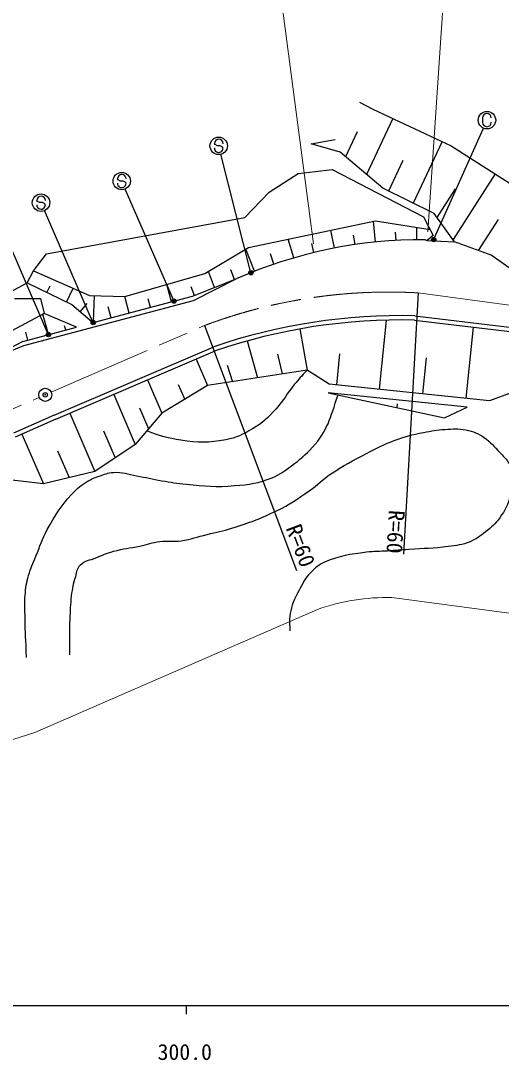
# Model space of a CAD drawing. Units: millimetres, scale not verified. Extents: x 40000 to 680000, y 20000 to 380000.
# Drawn here: x 349026 to 404153, y 198715 to 317850 of the extents above; entities that cross this region are included whole.
import ezdxf
from ezdxf.enums import TextEntityAlignment as Align

# ---------------------------------------------------------------- set-up
doc = ezdxf.new("R2010")
doc.units = ezdxf.units.MM
doc.header["$LTSCALE"] = 1000
doc.header["$PDMODE"] = 32
doc.header["$PDSIZE"] = 500
doc.linetypes.add('CHAIN', pattern=[18.5, 12, -1.5, 3.5, -1.5])
for name, color, linetype, lineweight in [('M-BGD', 7, 'Continuous', 25), ('M-BMK', 2, 'CHAIN', 13), ('M-BMK-SRVR', 3, 'Continuous', 25), ('M-STR-HTXT', 7, 'Continuous', 13), ('M-STR-STRC', 7, 'Continuous', 25), ('M-TTL-BAND', 7, 'Continuous', 25)]:
    doc.layers.add(name, color=color, linetype=linetype, lineweight=lineweight)
doc.styles.add('ＭＳ ゴシック', font='')
doc.styles.get('ＭＳ ゴシック').set_extended_font_data('MS Gothic')

msp = doc.modelspace()

# ---------------------------------------------------------------- linework, layer by layer
at = {"layer": 'M-BGD'}
for p, q in [((387906, 308540), (389409, 307731)), ((389409, 307731), (398424, 303512)), ((391710, 306654), (388704, 300232)), ((387624, 305107), (386296, 302270)), ((382330, 303744), (385103, 304235)), ((397362, 304009), (394052, 296936)), ((385681, 302790), (382330, 303744)), ((390564, 298658), (385681, 302790)), ((398424, 303512), (408999, 296751)), ((392864, 301839), (391223, 298333)), ((377538, 298200), (380849, 300360)), ((380849, 300360), (384737, 300791)), ((384737, 300791), (395247, 295392)), ((403440, 300305), (398625, 292773)), ((374730, 295320), (377538, 298200)), ((396440, 295756), (390564, 298658)), ((398861, 298604), (396761, 295318)), ((398804, 292529), (396440, 295756)), ((351982, 291145), (374730, 295320)), ((375172, 291873), (389710, 294916)), ((389746, 292488), (389503, 294873)), ((389710, 294916), (395987, 293913)), ((395247, 295392), (396327, 293233)), ((403793, 295076), (401522, 291524)), ((385008, 291789), (384609, 293848)), ((387375, 292193), (387216, 293277)), ((392090, 292674), (392037, 293613)), ((394469, 292756), (394452, 294158)), ((396327, 293233), (395656, 292660)), ((380340, 290663), (379714, 292824)), ((382658, 291278), (382410, 292307)), ((395435, 292759), (395656, 292660)), ((395656, 292660), (398804, 292529)), ((402986, 290983), (398804, 292529)), ((350470, 289201), (351982, 291145)), ((370143, 288872), (375172, 291873)), ((375838, 289137), (374848, 291679)), ((378067, 289949), (377667, 291130)), ((405702, 289058), (402986, 290983)), ((349761, 287832), (350470, 289201)), ((350470, 289201), (356916, 286379)), ((360973, 286252), (370143, 288872)), ((371273, 287294), (370553, 289117)), ((373568, 288201), (373134, 289300)), ((344848, 285187), (349761, 287832)), ((349761, 287832), (354883, 285313)), ((352031, 286716), (352396, 287457)), ((354272, 285614), (355050, 287196)), ((366310, 285645), (365781, 287626)), ((368950, 286377), (368568, 287345)), ((368737, 286292), (373759, 288277)), ((368834, 285801), (373759, 288277)), ((348293, 286033), (351308, 286033)), ((351308, 286033), (351724, 284317)), ((356916, 286379), (360973, 286252)), ((357432, 286363), (357339, 283402)), ((357480, 283290), (368737, 286292)), ((361478, 284357), (360973, 286252)), ((363894, 285001), (363635, 285970)), ((394625, 286662), (392926, 256710)), ((349389, 280615), (368834, 285801)), ((354883, 285313), (357220, 283348)), ((355844, 284505), (356626, 285434)), ((359407, 283804), (359071, 285063)), ((351724, 284317), (345174, 280834)), ((352166, 282028), (351576, 284239)), ((355431, 282744), (351724, 284317)), ((394247, 284039), (406361, 282584)), ((349260, 281098), (355431, 282744)), ((354188, 282413), (354059, 282897)), ((370090, 282912), (380659, 254835)), ((381056, 282532), (381897, 277824)), ((390178, 275617), (390999, 283538)), ((394211, 283540), (406126, 282108)), ((400115, 274588), (400958, 282729)), ((349846, 281255), (349605, 282159)), ((349260, 281098), (344672, 278673)), ((344672, 278673), (349389, 280615)), ((352860, 272638), (371167, 280490)), ((353058, 272179), (371347, 280023)), ((375003, 281154), (376175, 276930)), ((369148, 279080), (370454, 276036)), ((378482, 279637), (379000, 277372)), ((385273, 276125), (385641, 279674)), ((395143, 275103), (395568, 279214)), ((381897, 277824), (370454, 276036)), ((372694, 278375), (373315, 276483)), ((384400, 276215), (381897, 277824)), ((363574, 276689), (365209, 272878)), ((370454, 276036), (365209, 272878)), ((367096, 276171), (367832, 274457)), ((400247, 273569), (384297, 275221)), ((384297, 275221), (397627, 272356)), ((402816, 274308), (384400, 276215)), ((407226, 275917), (402816, 274308)), ((359712, 275033), (362170, 269302)), ((354663, 272867), (357521, 266203)), ((365209, 272878), (362170, 269302)), ((362666, 273475), (363690, 271090)), ((392227, 273960), (392182, 273526)), ((397627, 272356), (400247, 273569)), ((352860, 272638), (348176, 270601)), ((353058, 272179), (348381, 270145)), ((349141, 270475), (351621, 264772)), ((358516, 270851), (359845, 267752)), ((362170, 269302), (357521, 266203)), ((353227, 268578), (354571, 265487)), ((351621, 264772), (343158, 265785)), ((357521, 266203), (351621, 264772))]:
    msp.add_line(p, q, dxfattribs=at)
for centre, radius, start, end in [((395114, 239658), 53102, 89.65344, 113.71252), ((392647, 217613), 66445, 88.62046, 108.86093), ((392647, 217613), 65945, 88.64117, 108.84444)]:
    msp.add_arc(centre, radius, start, end, dxfattribs=at)
for points, knots in [([(381897, 277824), (381171, 277054), (380974, 276829), (380413, 276164), (379537, 275128), (379239, 274390), (378320, 273392), (377375, 272367), (376812, 271773), (375605, 271073), (374490, 270427), (373818, 270059), (372550, 269829), (370572, 269469), (369389, 269461), (367403, 269772), (365835, 270018), (365194, 270213), (363486, 270850)], [0, 0, 0, 0, 1, 1, 1, 2, 2, 2, 3, 3, 3, 4, 4, 4, 5, 5, 5, 6, 6, 6, 6]), ([(349698, 244884), (349590, 247035), (349549, 247606), (349528, 249352), (349516, 250391), (349450, 250975), (349528, 252011), (349596, 252905), (349689, 253407), (349924, 254273), (350166, 255164), (350428, 255623), (350773, 256479), (351257, 257682), (351437, 258404), (352074, 259534), (353010, 261194), (353560, 262143), (354845, 263550), (355395, 264152), (355757, 264447), (356429, 264908), (356992, 265293), (357371, 265412), (358013, 265643), (358638, 265868), (358990, 266052), (359653, 266095), (360701, 266164), (361277, 265875), (362312, 265700), (363444, 265508), (364065, 265330), (365197, 265134), (366296, 264943), (366914, 264837), (368025, 264738), (370183, 264545), (371410, 264384), (373568, 264568), (375278, 264714), (376274, 264837), (377867, 265473), (378807, 265848), (379262, 266226), (380073, 266831), (381090, 267589), (381649, 268045), (382506, 268980), (384267, 270902), (384491, 272230), (385439, 274975)], [0, 0, 0, 0, 1, 1, 1, 2, 2, 2, 3, 3, 3, 4, 4, 4, 5, 5, 5, 6, 6, 6, 7, 7, 7, 8, 8, 8, 9, 9, 9, 10, 10, 10, 11, 11, 11, 12, 12, 12, 13, 13, 13, 14, 14, 14, 15, 15, 15, 16, 16, 16, 17, 17, 17, 17]), ([(354663, 245187), (354641, 247135), (354622, 247667), (354692, 249255), (354739, 250304), (354742, 250895), (354865, 251939), (354969, 252819), (355064, 253314), (355327, 254160), (355494, 254696), (355473, 255097), (355875, 255488), (356418, 256014), (356939, 256001), (357635, 256296), (358411, 256624), (358845, 256819), (359655, 257046), (360818, 257371), (361504, 257403), (362685, 257652), (363589, 257843), (364077, 258053), (364993, 258171), (365933, 258292), (366479, 258131), (367417, 258258), (368612, 258420), (369248, 258691), (370418, 258979), (371525, 259252), (372159, 259359), (373246, 259701), (375299, 260346), (376447, 260752), (378382, 261692), (379925, 262441), (380723, 262996), (382133, 263971), (383150, 264674), (383580, 265258), (384615, 265933), (386145, 266932), (387058, 267407), (388684, 268242), (389903, 268869), (390579, 269245), (391858, 269742), (393132, 270238), (393895, 270388), (395234, 270666), (396181, 270862), (396721, 270945), (397686, 271012), (398631, 271077), (399185, 271156), (400110, 270954), (400969, 270767), (401467, 270592), (402188, 270088), (402991, 269526), (403331, 269069), (404006, 268357), (404385, 267957), (404623, 267748), (404929, 267290), (405250, 266807), (405493, 266533), (405593, 265962), (405766, 264975), (405502, 264384), (405217, 263423), (404904, 262365), (404619, 261782), (403977, 260884), (403457, 260158), (403058, 259825), (402361, 259268), (401716, 258753), (401329, 258471), (400572, 258142), (399651, 257743), (399055, 257733), (398061, 257594), (396315, 257350), (395319, 257377), (393560, 257248), (392602, 257178), (392066, 257137), (391107, 257075), (390161, 257013), (389624, 257051), (388684, 256931), (386777, 256687), (385673, 256531), (383894, 255805), (383163, 255507), (382843, 255144), (382278, 254593), (381584, 253917), (381390, 253364), (380922, 252516), (380523, 251796), (380303, 251376), (380085, 250582), (379809, 249581), (379861, 249100), (379912, 247928)], [0, 0, 0, 0, 1, 1, 1, 2, 2, 2, 3, 3, 3, 4, 4, 4, 5, 5, 5, 6, 6, 6, 7, 7, 7, 8, 8, 8, 9, 9, 9, 10, 10, 10, 11, 11, 11, 12, 12, 12, 13, 13, 13, 14, 14, 14, 15, 15, 15, 16, 16, 16, 17, 17, 17, 18, 18, 18, 19, 19, 19, 20, 20, 20, 21, 21, 21, 22, 22, 22, 23, 23, 23, 24, 24, 24, 25, 25, 25, 26, 26, 26, 27, 27, 27, 28, 28, 28, 29, 29, 29, 30, 30, 30, 31, 31, 31, 32, 32, 32, 33, 33, 33, 34, 34, 34, 35, 35, 35, 36, 36, 36, 36])]:
    msp.add_open_spline(points, degree=3, knots=knots, dxfattribs=at)
at = {"layer": 'M-BMK'}
for p, q in [((394625, 286662), (431303, 281791)), ((352529, 275275), (370090, 282912)), ((338086, 268993), (351154, 274676))]:
    msp.add_line(p, q, dxfattribs=at)
msp.add_arc((391227, 226759), 60000, 86.75339, 110.62709, dxfattribs=at)
at = {"layer": 'M-BMK-SRVR'}
msp.add_circle((351842, 274975), 750, dxfattribs=at)
msp.add_point((351842, 274975), dxfattribs=at)
at = {"layer": 'M-STR-HTXT'}
for p, q in [((382598, 292286), (377750, 329097)), ((395723, 293658), (398149, 329749)), ((391608, 251756), (433494, 246192)), ((350646, 236288), (383069, 250390))]:
    msp.add_line(p, q, dxfattribs=at)
for centre, radius, start, end in [((391227, 226759), 25000, 89.12765, 109.04597), ((319679, 326100), 95000, 238.35144, 289.02401)]:
    msp.add_arc(centre, radius, start, end, dxfattribs=at)
at = {"layer": 'M-STR-STRC'}
for p, q in [((402015, 306714), (402015, 306214)), ((396465, 292903), (402108, 305551)), ((371342, 303655), (371243, 303773)), ((371587, 303516), (371342, 303655)), ((371888, 303514), (371587, 303516)), ((372133, 303402), (371888, 303514)), ((372239, 303266), (372133, 303402)), ((375392, 289122), (371983, 302546)), ((360220, 299618), (360121, 299736)), ((360465, 299478), (360220, 299618)), ((360766, 299476), (360465, 299478)), ((361011, 299364), (360766, 299476)), ((361117, 299228), (361011, 299364)), ((366538, 285859), (361014, 298560)), ((350957, 297148), (350858, 297266)), ((351202, 297008), (350957, 297148)), ((351503, 297006), (351202, 297008)), ((351748, 296894), (351503, 297006)), ((351854, 296758), (351748, 296894)), ((357275, 283389), (351751, 296090)), ((352144, 282021), (346621, 294722))]:
    msp.add_line(p, q, dxfattribs=at)
for centre, radius in [((402515, 306464), 1000), ((371737, 303515), 1000), ((360615, 299477), 1000), ((351352, 297007), 1000), ((396403, 292766), 150), ((396403, 292766), 120), ((396403, 292766), 90), ((396403, 292766), 60), ((396403, 292766), 30), ((375429, 288976), 150), ((375429, 288976), 120), ((375429, 288976), 90), ((375429, 288976), 60), ((375429, 288976), 30), ((366598, 285722), 150), ((366598, 285722), 120), ((366598, 285722), 90), ((366598, 285722), 60), ((366598, 285722), 30), ((357335, 283252), 150), ((357335, 283252), 120), ((357335, 283252), 90), ((357335, 283252), 60), ((357335, 283252), 30), ((352204, 281883), 150), ((352204, 281883), 120), ((352204, 281883), 90), ((352204, 281883), 60), ((352204, 281883), 30)]:
    msp.add_circle(centre, radius, dxfattribs=at)
for centre, start, end in [((402515, 306714), 0, 180), ((402515, 306214), 180, 0), ((371743, 303769), 359.55488, 179.55488), ((371739, 303269), 179.55488, 359.55488), ((360621, 299732), 359.55488, 179.55488), ((360617, 299232), 179.55488, 359.55488), ((351354, 296762), 179.55488, 359.55488), ((351358, 297262), 359.55488, 179.55488)]:
    msp.add_arc(centre, 500, start, end, dxfattribs=at)
for p in [(396403, 292766), (375429, 288976), (366598, 285722), (357335, 283252), (352204, 281883)]:
    msp.add_point(p, dxfattribs=at)
at = {"layer": 'M-TTL-BAND'}
for p, q in [((40000, 205000), (579000, 205000)), ((368000, 205000), (368000, 204000))]:
    msp.add_line(p, q, dxfattribs=at)

# ---------------------------------------------------------------- texts
at = {"layer": 'M-BGD', "style": 'ＭＳ ゴシック'}
for rotation, p in [(266.753, (390714, 261844)), (290.627, (378898, 259515))]:
    msp.add_text('R=60', height=1833, rotation=rotation, dxfattribs=at).set_placement(p, align=Align.BOTTOM_LEFT)
at = {"layer": 'M-TTL-BAND', "style": 'ＭＳ ゴシック'}
msp.add_text('300.0', height=1833, dxfattribs=at).set_placement((367844, 198195), align=Align.BOTTOM_CENTER)

doc.saveas('drawing.dxf')
